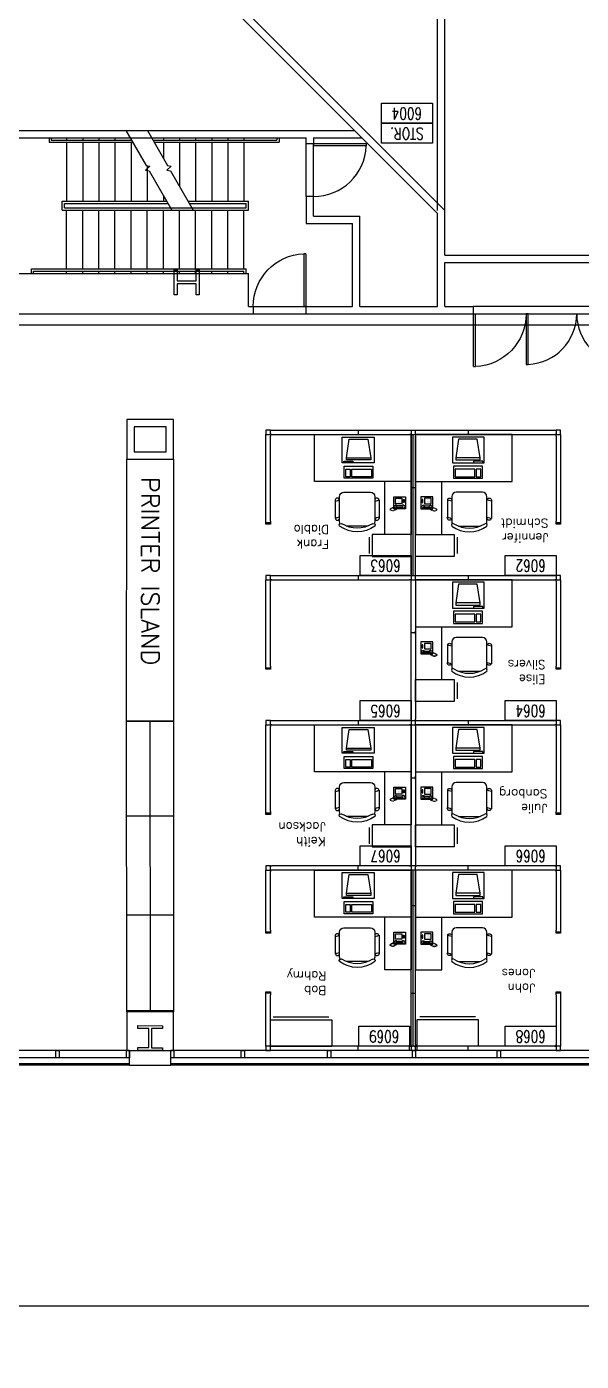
# Model space of a CAD drawing. Header units: millimetres. Extents: x 489553472 to 489553809, y 110504095 to 110504426.
# Drawn here: x 489553593.6 to 489553631.5, y 110504095.3 to 110504186.3 of the extents above; entities that cross this region are included whole.
import ezdxf
from ezdxf.enums import TextEntityAlignment as Align

# ---------------------------------------------------------------- set-up
doc = ezdxf.new("R2010")
doc.units = ezdxf.units.MM
for name, color, linetype in [('CHAIRS', 4, 'Continuous'), ('CPU', 6, 'Continuous'), ('DIM', 3, 'Continuous'), ('E-B-CORE', 30, 'Continuous'), ('E-B-FURR', 6, 'Continuous'), ('E-B-GLAZ', 72, 'Continuous'), ('E-B-MULL', 8, 'Continuous'), ('E-B-SHEL', 2, 'Continuous'), ('E-C-HEAD', 5, 'Continuous'), ('E-F-DOOR', 3, 'Continuous'), ('E-F-STAIR', 8, 'Continuous'), ('E-S-COLM', 8, 'Continuous'), ('EMPLOYEE', 1, 'Continuous'), ('FILE_CABINETS', 1, 'Continuous'), ('FURNITURE', 3, 'Continuous'), ('PANELS_201', 6, 'Continuous'), ('PHONES', 4, 'Continuous'), ('PRINTER_ISLAND', 7, 'Continuous'), ('RMNUM', 40, 'Continuous')]:
    doc.layers.add(name, color=color, linetype=linetype)
doc.styles.add('ARCHITXT', font='simplex.shx')
doc.styles.add('ROMANS', font='romans', dxfattribs={"width": 0.75, "height": 8})
doc.styles.get("Standard").update_dxf_attribs({"font": 'arial.ttf'})
doc.dimstyles.new('ISO-25', dxfattribs={"dimscale": 3, "dimtxt": 2.5, "dimasz": 2.5, "dimexe": 1.25, "dimexo": 0.625, "dimtad": 1, "dimdsep": 46, "dimtxsty": 'Standard', "dimcen": 2.5, "dimadec": 0, "dimazin": 0, "dimtfac": 1, "dimtmove": 0, "dimatfit": 3, "dimfxl": 0, "dimarcsym": 0})

# ---------------------------------------------------------------- blocks, each defined once
blk = doc.blocks.new('DR-36')
for p, q in [((0, 36), (0, 0)), ((0, 36), (1.5, 36)), ((1.5, 36), (1.5, 0)), ((0, 0), (1.5, 0))]:
    blk.add_line(p, q)
blk.add_arc((0, 0), 36, 0, 87.61406)
blk = doc.blocks.new('DR-69P')
for points in [[(1.5, 0), (0, 0), (0, 34.5), (1.5, 34.5)], [(67.5, 0), (69, 0), (69, 34.5), (67.5, 34.5)]]:
    blk.add_lwpolyline(points, close=True)
for centre, start, end in [((0, 0), 0, 87.51045), ((69, 0), 92.48955, 180)]:
    blk.add_arc(centre, 34.5, start, end)
blk = doc.blocks.new('RMNUM')
at = {"layer": 'RMNUM'}
blk.add_lwpolyline([(-16.33354, 6.674702), (18.388073, 6.674702), (18.388073, -6.982766), (-16.33354, -6.982766), (-16.33354, 6.674702)], dxfattribs=at)
at = {"layer": 'RMNUM', "style": 'ROMANS', "width": 0.75}
blk.add_attdef('NUMBER', text='', height=8, dxfattribs=at).set_placement((1.027267, 0.114097), align=Align.MIDDLE_CENTER)
blk = doc.blocks.new('DESK2')
for p, q in [((33, 0), (-33, 0)), ((-33, 0), (-33, -68)), ((33, -32), (33, 0)), ((-33, -32), (33, -32)), ((-15, -68), (-15, -32)), ((-33, -68), (-15, -68))]:
    blk.add_line(p, q)
blk = doc.blocks.new('RECTANG')
for p, q in [((1, 1), (0, 1)), ((0, 1), (0, 0)), ((1, 0), (1, 1)), ((0, 0), (1, 0))]:
    blk.add_line(p, q)
blk = doc.blocks.new('IBMAT', base_point=(61, 306))
for p, q in [((75, 307), (75, 306)), ((81, 307), (75, 307)), ((81, 306), (81, 307))]:
    blk.add_line(p, q)
at = {"xscale": 21, "yscale": 17, "zscale": 21}
blk.add_blockref('RECTANG', (61, 306), dxfattribs=at)
blk = doc.blocks.new('KEYBOARD', base_point=(60, 294))
for p, xscale, yscale, zscale in [((60, 294), 19, 8, 19), ((61, 295), 13, 5, 13), ((75, 295), 3, 5, 3)]:
    blk.add_blockref('RECTANG', p, dxfattribs=dict(xscale=xscale, yscale=yscale, zscale=zscale))
blk = doc.blocks.new('COMPUTER')
for p, q in [((-6.64, 16.23), (-8.5, 3.5)), ((6.08, 16.23), (-6.64, 16.23)), ((8, 3.5), (6.08, 16.23)), ((-8.5, 3.5), (-8.5, 2.04)), ((8, 3.5), (-8.5, 3.5)), ((-8.5, 2.04), (8, 2.04)), ((8, 2.04), (8, 3.5))]:
    blk.add_line(p, q)
at = {"xscale": 1.033846153846154, "yscale": 1.033846153846154, "zscale": 1.033846153846154}
for name, p in [('IBMAT', (-10.86, 0)), ('KEYBOARD', (-10.05, -10.5))]:
    blk.add_blockref(name, p, dxfattribs=at)
blk = doc.blocks.new('CHAIR7')
for p, q in [((20, 12), (3, 12)), ((5.12, 15.04), (17.88, 15.04)), ((0, 9), (0, -9)), ((23, -7.44), (23, 7.44)), ((3, -12), (20, -12)), ((5.12, -15), (17.88, -15))]:
    blk.add_line(p, q)
for centre, radius, start, end in [((3, 9), 3, 90, 180), ((5.56, 13.54), 1.56, 73.7398, 286.2602), ((17.44, 13.54), 1.56, 253.7398, 106.2602), ((20, 9), 3, 62.41556, 90), ((22.34, 11.12), 1.1, 53.30994, 212.02741), ((4.82, 0), 19.64, 327.57575, 32.42425), ((7, 0), 20, 323.1301, 36.8699), ((3, -9), 3, 180, 270), ((5.56, -13.5), 1.56, 73.7398, 286.2602), ((17.44, -13.5), 1.56, 253.7398, 106.2602), ((20, -9), 3, 270, 297.58444), ((22.34, -11.12), 1.1, 147.97259, 306.69006)]:
    blk.add_arc(centre, radius, start, end)
blk = doc.blocks.new('FNPHONE')
for p, q in [((-9.1, 0.22), (-9.7, 0.02)), ((-8.9, 0.62), (-9.5, 0.42)), ((-8.7, 1.02), (-9.3, 0.82)), ((-8.5, 1.42), (-9.1, 1.22)), ((-8.3, 1.82), (-8.9, 1.62)), ((-7.14, 0.56), (-7.5, -0.58)), ((-7.29, 6.54), (-7.29, 1.54)), ((-6.29, 6.54), (-6.29, 1.54)), ((-3.87, 4.85), (-3.87, 4.85)), ((-3.87, 3.91), (-3.87, 3.91)), ((-3.87, 2.97), (-3.87, 2.97)), ((-3.87, 2.03), (-3.87, 2.03)), ((-2.94, 4.85), (-2.94, 4.85)), ((-2.94, 3.91), (-2.94, 3.91)), ((-2.94, 2.97), (-2.94, 2.97)), ((-2.94, 2.03), (-2.94, 2.03)), ((-2, 4.85), (-2, 4.85)), ((-2, 3.91), (-2, 3.91)), ((-2, 2.97), (-2, 2.97)), ((-2, 2.03), (-2, 2.03)), ((-9.3, -0.18), (-9.9, -0.38)), ((-9.3, -0.58), (-9.9, -0.78)), ((-9.3, -0.98), (-9.9, -1.18)), ((-9.3, -1.38), (-9.9, -1.58)), ((-9.1, -1.78), (-9.7, -1.98)), ((-8.9, -2.18), (-9.5, -2.38)), ((-8.43, -2.46), (-9.03, -2.66)), ((-7.9, -1.98), (-8.5, -2.18)), ((-7.7, -1.58), (-8.3, -1.78)), ((-7.5, -1.18), (-8.1, -1.38)), ((-7.3, -0.78), (-7.9, -0.98))]:
    blk.add_line(p, q)
for centre, start, end in [((-6.79, 6.54), 298.49146, 241.50854), ((-6.79, 1.54), 118.49146, 61.50854)]:
    blk.add_arc(centre, 1.05, start, end)
for p, xscale, yscale, zscale in [((-8.21, 0), 8.20528234483245, 8.104073169521023, 8.20528234483245), ((-4.81, 1.25), 3.75, 4.375, 3.75), ((-4.03, 6.72), 2.03125, 0.46875, 2.03125)]:
    blk.add_blockref('RECTANG', p, dxfattribs=dict(xscale=xscale, yscale=yscale, zscale=zscale))
blk = doc.blocks.new('FC15X27A')
for p, q in [((7.53125, 0), (-7.53125, 0)), ((-7.53125, 0), (-7.53125, -26.5)), ((7.53125, -26.5), (7.53125, 0)), ((-7.53125, -26.5), (7.53125, -26.5)), ((-5.53125, -28.5), (5.53125, -28.5))]:
    blk.add_line(p, q)
blk = doc.blocks.new('FC42X18D')
for p, q in [((-21, 0), (-21, -18)), ((-21, 0), (21, 0)), ((21, -18), (21, 0)), ((-21, -18), (21, -18)), ((-19, -20), (19, -20))]:
    blk.add_line(p, q)
blk = doc.blocks.new('*D21')
at = {"layer": 'Defpoints', "color": 0, "transparency": 16777216}
for p in [(489553564.549, 110504116.012), (489553747.652, 110504116.008), (489553564.548, 110504099.071)]:
    blk.add_point(p, dxfattribs=at)
at = {"layer": 'DIM', "color": 0, "lineweight": -2, "transparency": 16777216}
for p, q in [((489553564.548, 110504114.137), (489553564.548, 110504095.321)), ((489553747.652, 110504114.133), (489553747.652, 110504095.318)), ((489553740.152, 110504099.068), (489553572.048, 110504099.071))]:
    blk.add_line(p, q, dxfattribs=at)
at = {"layer": 'DIM', "color": 0, "transparency": 16777216}
for points in [[(489553572.048, 110504100.321), (489553572.048, 110504097.821), (489553564.548, 110504099.071)], [(489553740.152, 110504100.318), (489553740.152, 110504097.818), (489553747.652, 110504099.068)]]:
    blk.add_solid(points, dxfattribs=at)
at = {"layer": 'DIM', "color": 0, "transparency": 16777216, "insert": (489553656.1, 110504104.774), "char_height": 7.5, "attachment_point": 5, "rotation": 359.99881}
blk.add_mtext('188', dxfattribs=at)

msp = doc.modelspace()

# ---------------------------------------------------------------- linework, layer by layer
at = {"layer": 'E-B-CORE'}
for p, q in [((489553606.9446116, 110504189.0123077), (489553622.1485221, 110504173.8083972)), ((489553606.7375048, 110504188.5123077), (489553621.6485221, 110504173.6012904)), ((489553591.2470394, 110504179.2512904), (489553615.9985221, 110504179.2512904)), ((489553591.7470394, 110504178.7512904), (489553612.6956552, 110504178.7512904)), ((489553612.6956552, 110504178.3512904), (489553612.6956552, 110504178.7512904)), ((489553613.1956552, 110504178.7512904), (489553613.1956552, 110504178.3512904)), ((489553613.1956552, 110504178.7512904), (489553616.4985221, 110504178.7512904)), ((489553613.1956552, 110504178.3512904), (489553612.6956552, 110504178.3512904)), ((489553612.6956552, 110504174.7512904), (489553612.6956552, 110504172.9123077)), ((489553613.1956552, 110504174.7512904), (489553612.6956552, 110504174.7512904)), ((489553613.1956552, 110504173.4123077), (489553613.1956552, 110504174.7512904)), ((489553613.1956552, 110504173.4123077), (489553616.3485221, 110504173.4123077)), ((489553616.3485221, 110504167.2512904), (489553616.3485221, 110504173.4123077)), ((489553621.6485221, 110504167.2512904), (489553621.6485221, 110504173.6012904)), ((489553622.1485221, 110504170.7512904), (489553622.1485221, 110504173.8083972)), ((489553612.6956552, 110504172.9123077), (489553615.8485221, 110504172.9123077)), ((489553615.8485221, 110504167.2512904), (489553615.8485221, 110504172.9123077)), ((489553622.1485221, 110504170.7512904), (489553637.0485221, 110504170.7512904)), ((489553622.1485221, 110504170.2512904), (489553636.5485221, 110504170.2512904)), ((489553622.1485221, 110504167.2512904), (489553622.1485221, 110504170.2512904)), ((489553591.7470394, 110504169.5123077), (489553608.7485221, 110504169.5123077)), ((489553608.7485221, 110504167.2512904), (489553608.7485221, 110504169.5123077)), ((489553608.7485221, 110504167.2512904), (489553609.0735221, 110504167.2512904)), ((489553609.0735221, 110504167.2512904), (489553609.0735221, 110504166.7512904)), ((489553612.6735221, 110504167.2512904), (489553615.8485221, 110504167.2512904)), ((489553612.6735221, 110504167.2512904), (489553612.6735221, 110504166.7512904)), ((489553616.3485221, 110504167.2512904), (489553621.6485221, 110504167.2512904)), ((489553622.1485221, 110504167.2512904), (489553624.0985221, 110504167.2512904)), ((489553624.0985221, 110504166.7512904), (489553624.0985221, 110504167.2512904)), ((489553583.5470394, 110504166.7512904), (489553609.0735221, 110504166.7512904)), ((489553612.6735221, 110504166.7512904), (489553621.6485221, 110504166.7512904)), ((489553621.6485221, 110504166.7512904), (489553624.0985221, 110504166.7512904))]:
    msp.add_line(p, q, dxfattribs=at)
at = {"layer": 'E-B-FURR'}
for p, q in [((489553621.6485221, 110504173.8083972), (489553621.6485221, 110504194.7512904)), ((489553622.1485221, 110504173.8083972), (489553622.1485221, 110504194.2512904)), ((489553600.6485221, 110504116.5123077), (489553567.0485221, 110504116.5123077)), ((489553636.6485221, 110504116.5123077), (489553603.4485221, 110504116.5123077))]:
    msp.add_line(p, q, dxfattribs=at)
for points in [[(489553600.4485221, 110504156.8512904), (489553603.6485221, 110504156.8512904), (489553603.6485221, 110504159.5512904), (489553600.4485221, 110504159.5512904)], [(489553600.9485221, 110504157.3512904), (489553603.1485221, 110504157.3512904), (489553603.1485221, 110504159.0512904), (489553600.9485221, 110504159.0512904)], [(489553600.4485221, 110504116.5123077), (489553603.6485221, 110504116.5123077), (489553603.6485221, 110504119.2123077), (489553600.4485221, 110504119.2123077)]]:
    msp.add_lwpolyline(points, close=True, dxfattribs=at)
at = {"layer": 'E-B-GLAZ'}
for p, q in [((489553600.6485221, 110504116.0123077), (489553567.0485221, 110504116.0123077)), ((489553636.6485221, 110504116.0123077), (489553603.4485221, 110504116.0123077)), ((489553600.6485221, 110504115.6123077), (489553567.0485221, 110504115.6123077)), ((489553600.6485221, 110504115.5123077), (489553567.0485221, 110504115.5123077)), ((489553636.6485221, 110504115.6123077), (489553603.4485221, 110504115.6123077)), ((489553636.6485221, 110504115.5123077), (489553603.4485221, 110504115.5123077))]:
    msp.add_line(p, q, dxfattribs=at)
at = {"layer": 'E-B-MULL'}
for points in [[(489553595.6235221, 110504116.0123077), (489553595.6235221, 110504116.5123077), (489553595.8485221, 110504116.5123077), (489553595.8485221, 110504116.0123077)], [(489553600.4235221, 110504116.0123077), (489553600.4235221, 110504116.5123077), (489553600.6485221, 110504116.5123077), (489553600.6485221, 110504116.0123077)], [(489553603.4485221, 110504116.0123077), (489553603.4485221, 110504116.5123077), (489553603.6735221, 110504116.5123077), (489553603.6735221, 110504116.0123077)], [(489553608.2485221, 110504116.0123077), (489553608.2485221, 110504116.5123077), (489553608.4735221, 110504116.5123077), (489553608.4735221, 110504116.0123077)], [(489553614.1485221, 110504116.0123077), (489553614.1485221, 110504116.5123077), (489553614.3735221, 110504116.5123077), (489553614.3735221, 110504116.0123077)], [(489553619.9360221, 110504116.0123077), (489553619.9360221, 110504116.5123077), (489553620.1610221, 110504116.5123077), (489553620.1610221, 110504116.0123077)], [(489553625.7235221, 110504116.0123077), (489553625.7235221, 110504116.5123077), (489553625.9485221, 110504116.5123077), (489553625.9485221, 110504116.0123077)]]:
    msp.add_lwpolyline(points, close=True, dxfattribs=at)
at = {"layer": 'E-B-SHEL'}
for p, q in [((489553600.6485221, 110504115.5123077), (489553600.6485221, 110504116.5123077)), ((489553600.6485221, 110504116.5123077), (489553603.4485221, 110504116.5123077)), ((489553603.4485221, 110504115.5123077), (489553603.4485221, 110504116.5123077)), ((489553600.6485221, 110504115.5123077), (489553603.4485221, 110504115.5123077))]:
    msp.add_line(p, q, dxfattribs=at)
at = {"layer": 'E-C-HEAD'}
for p, q in [((489553612.6956552, 110504174.7512904), (489553612.6956552, 110504178.3512904)), ((489553613.1956552, 110504174.7512904), (489553613.1956552, 110504178.3512904)), ((489553609.0735221, 110504167.2512904), (489553612.6735221, 110504167.2512904)), ((489553634.5985221, 110504167.2512904), (489553624.0985221, 110504167.2512904)), ((489553573.7050504, 110504166.0012904), (489553642.5985221, 110504166.0012904)), ((489553609.0735221, 110504166.7512904), (489553612.6735221, 110504166.7512904)), ((489553624.0985221, 110504166.7512904), (489553634.5985221, 110504166.7512904))]:
    msp.add_line(p, q, dxfattribs=at)
at = {"layer": 'E-F-STAIR'}
for p, q in [((489553595.1485221, 110504178.7512904), (489553595.1485221, 110504178.4512904)), ((489553595.2985221, 110504178.7512904), (489553595.2985221, 110504178.6012904)), ((489553596.3485221, 110504178.7512904), (489553596.3485221, 110504178.6012904)), ((489553597.4485221, 110504178.7512904), (489553597.4485221, 110504178.6012904)), ((489553598.5485221, 110504178.7512904), (489553598.5485221, 110504178.6012904)), ((489553599.6485221, 110504178.7512904), (489553599.6485221, 110504178.6012904)), ((489553600.7485221, 110504178.7512904), (489553600.7485221, 110504178.6012904)), ((489553602.9485221, 110504178.7512904), (489553602.9485221, 110504178.6012904)), ((489553604.0485221, 110504178.7512904), (489553604.0485221, 110504178.6012904)), ((489553605.1485221, 110504178.7512904), (489553605.1485221, 110504178.6012904)), ((489553606.2485221, 110504178.7512904), (489553606.2485221, 110504178.6012904)), ((489553607.3485221, 110504178.7512904), (489553607.3485221, 110504178.6012904)), ((489553608.4485221, 110504178.7512904), (489553608.4485221, 110504178.6012904)), ((489553610.6985221, 110504178.7512904), (489553610.6985221, 110504178.6012904)), ((489553610.8485221, 110504178.7512904), (489553610.8485221, 110504178.4512904)), ((489553595.1485221, 110504178.4512904), (489553600.8538661, 110504178.4512904)), ((489553595.2985221, 110504178.6012904), (489553600.7672635, 110504178.6012904)), ((489553596.3485221, 110504178.4512904), (489553596.3485221, 110504174.431799)), ((489553597.4485221, 110504178.4512904), (489553597.4485221, 110504174.431799)), ((489553598.5485221, 110504178.4512904), (489553598.5485221, 110504174.431799)), ((489553599.6485221, 110504178.4512904), (489553599.6485221, 110504174.431799)), ((489553600.7485221, 110504178.4512904), (489553600.7485221, 110504174.431799)), ((489553602.2310511, 110504178.6012904), (489553610.6985221, 110504178.6012904)), ((489553602.3176537, 110504178.4512904), (489553610.8485221, 110504178.4512904)), ((489553602.9485221, 110504178.4512904), (489553602.9485221, 110504177.3585942)), ((489553604.0485221, 110504178.4512904), (489553604.0485221, 110504175.4533383)), ((489553605.1485221, 110504178.4512904), (489553605.1485221, 110504174.431799)), ((489553606.2485221, 110504178.4512904), (489553606.2485221, 110504174.431799)), ((489553607.3485221, 110504178.4512904), (489553607.3485221, 110504174.431799)), ((489553608.4485221, 110504178.4512904), (489553608.4485221, 110504174.431799)), ((489553601.8485221, 110504176.8543045), (489553601.8485221, 110504174.431799)), ((489553596.0485221, 110504174.431799), (489553603.1745205, 110504174.431799)), ((489553596.0485221, 110504173.831799), (489553596.0485221, 110504174.431799)), ((489553596.1985221, 110504174.281799), (489553603.261123, 110504174.281799)), ((489553596.1985221, 110504173.981799), (489553596.1985221, 110504174.281799)), ((489553602.9485221, 110504174.8232397), (489553602.9485221, 110504174.431799)), ((489553604.6383081, 110504174.431799), (489553608.7485221, 110504174.431799)), ((489553604.7249106, 110504174.281799), (489553608.5985221, 110504174.281799)), ((489553608.5985221, 110504173.981799), (489553608.5985221, 110504174.281799)), ((489553608.7485221, 110504173.831799), (489553608.7485221, 110504174.431799)), ((489553596.0485221, 110504173.831799), (489553608.7485221, 110504173.831799)), ((489553596.1985221, 110504173.981799), (489553608.5985221, 110504173.981799)), ((489553596.3485221, 110504169.8123077), (489553596.3485221, 110504173.831799)), ((489553597.4485221, 110504169.8123077), (489553597.4485221, 110504173.831799)), ((489553598.5485221, 110504169.8123077), (489553598.5485221, 110504173.831799)), ((489553599.6485221, 110504169.8123077), (489553599.6485221, 110504173.831799)), ((489553600.7485221, 110504169.8123077), (489553600.7485221, 110504173.831799)), ((489553601.8485221, 110504169.8123077), (489553601.8485221, 110504173.831799)), ((489553602.9485221, 110504169.8123077), (489553602.9485221, 110504173.831799)), ((489553604.0485221, 110504169.8123077), (489553604.0485221, 110504173.831799)), ((489553605.1485221, 110504169.8123077), (489553605.1485221, 110504173.831799)), ((489553606.2485221, 110504169.8123077), (489553606.2485221, 110504173.831799)), ((489553607.3485221, 110504169.8123077), (489553607.3485221, 110504173.831799)), ((489553608.4485221, 110504169.8123077), (489553608.4485221, 110504173.831799)), ((489553593.9485221, 110504169.8123077), (489553608.5985221, 110504169.8123077)), ((489553593.9485221, 110504169.5123077), (489553593.9485221, 110504169.8123077)), ((489553594.0985221, 110504169.6623077), (489553608.4485221, 110504169.6623077)), ((489553594.0985221, 110504169.5123077), (489553594.0985221, 110504169.6623077)), ((489553596.3485221, 110504169.5123077), (489553596.3485221, 110504169.6623077)), ((489553597.4485221, 110504169.5123077), (489553597.4485221, 110504169.6623077)), ((489553598.5485221, 110504169.5123077), (489553598.5485221, 110504169.6623077)), ((489553599.6485221, 110504169.5123077), (489553599.6485221, 110504169.6623077)), ((489553600.7485221, 110504169.5123077), (489553600.7485221, 110504169.6623077)), ((489553601.8485221, 110504169.5123077), (489553601.8485221, 110504169.6623077)), ((489553602.9485221, 110504169.5123077), (489553602.9485221, 110504169.6623077)), ((489553604.0485221, 110504169.5123077), (489553604.0485221, 110504169.6623077)), ((489553605.1485221, 110504169.5123077), (489553605.1485221, 110504169.6623077)), ((489553606.2485221, 110504169.5123077), (489553606.2485221, 110504169.6623077)), ((489553607.3485221, 110504169.5123077), (489553607.3485221, 110504169.6623077)), ((489553608.4485221, 110504169.5123077), (489553608.4485221, 110504169.6623077)), ((489553608.5985221, 110504169.5123077), (489553608.5985221, 110504169.8123077))]:
    msp.add_line(p, q, dxfattribs=at)
for points in [[(489553600.3919859, 110504179.2512904), (489553601.7699111, 110504176.8646538), (489553602.0198489, 110504176.8317489), (489553601.7270286, 110504176.5389286), (489553601.9769664, 110504176.5060237), (489553603.5209307, 110504173.831799)], [(489553601.8557734, 110504179.2512904), (489553603.2336987, 110504176.8646538), (489553603.4836365, 110504176.8317489), (489553603.1908162, 110504176.5389286), (489553603.4407539, 110504176.5060237), (489553604.9847182, 110504173.831799)]]:
    msp.add_lwpolyline(points, dxfattribs=at)
at = {"layer": 'E-S-COLM'}
for points in [[(489553603.8828952, 110504168.0573289), (489553603.6828952, 110504168.0573289), (489553603.6828952, 110504169.7573289), (489553603.8828952, 110504169.7573289), (489553603.8828952, 110504169.0073289), (489553605.1828952, 110504169.0073289), (489553605.1828952, 110504169.7573289), (489553605.3828952, 110504169.7573289), (489553605.3828952, 110504168.0573289), (489553605.1828952, 110504168.0573289), (489553605.1828952, 110504168.8073289), (489553603.8828952, 110504168.8073289)], [(489553602.8974526, 110504116.7054358), (489553602.897159, 110504116.505436), (489553601.1971608, 110504116.5079319), (489553601.1974545, 110504116.7079317), (489553601.9474537, 110504116.7068305), (489553601.9493623, 110504118.0068291), (489553601.1993631, 110504118.0079303), (489553601.1996567, 110504118.20793), (489553602.8996549, 110504118.2054342), (489553602.8993612, 110504118.0054344), (489553602.1493621, 110504118.0065355), (489553602.1474534, 110504116.7065369)]]:
    msp.add_lwpolyline(points, close=True, dxfattribs=at)
at = {"layer": 'FILE_CABINETS'}
for p, q in [((489553602.0360221, 110504138.9833627), (489553602.0485221, 110504119.1512904)), ((489553603.6267069, 110504132.5036388), (489553600.4316954, 110504132.4996112)), ((489553603.6485221, 110504125.745157), (489553600.4402151, 110504125.7411126))]:
    msp.add_line(p, q, dxfattribs=at)
msp.add_lwpolyline([(489553603.6485221, 110504138.9833627), (489553603.6485221, 110504119.1512904), (489553600.4485221, 110504119.1512904), (489553600.4235221, 110504138.9833627)], close=True, dxfattribs=at)
at = {"layer": 'PANELS_201', "linetype": 'Continuous'}
for p, q in [((489553619.8485221, 110504145.1124398), (489553619.8485221, 110504148.5124398)), ((489553620.1485221, 110504148.5124398), (489553620.1485221, 110504145.1124398)), ((489553619.8485221, 110504139.1124398), (489553619.8485221, 110504144.9124398)), ((489553620.1485221, 110504144.9124398), (489553620.1485221, 110504139.1124398)), ((489553619.8485221, 110504135.2124398), (489553619.8485221, 110504138.6124398)), ((489553620.1485221, 110504138.6124398), (489553620.1485221, 110504135.2124398)), ((489553619.8485221, 110504129.2124398), (489553619.8485221, 110504135.0124398)), ((489553620.1485221, 110504135.0124398), (489553620.1485221, 110504129.2124398)), ((489553616.3485223, 110504116.8124398), (489553616.1485223, 110504116.8124398)), ((489553616.3485223, 110504116.5124398), (489553616.1485223, 110504116.5124398)), ((489553616.2485223, 110504116.5124398), (489553616.2485223, 110504116.8124398)), ((489553619.8485221, 110504116.8124398), (489553619.8485221, 110504116.5124398)), ((489553620.1484446, 110504116.5123077), (489553620.1484446, 110504116.8123077)), ((489553623.8484444, 110504116.8123077), (489553623.6484444, 110504116.8123077)), ((489553623.8484444, 110504116.5123077), (489553623.6484444, 110504116.5123077)), ((489553623.7484444, 110504116.5123077), (489553623.7484444, 110504116.8123077))]:
    msp.add_line(p, q, dxfattribs=at)
for points in [[(489553610.2485221, 110504158.8124398), (489553609.9485221, 110504158.8124398), (489553609.9485221, 110504158.5124398)], [(489553610.3485221, 110504158.5124398), (489553610.2485221, 110504158.5124398), (489553610.2485221, 110504158.8124398), (489553610.3485221, 110504158.8124398)], [(489553610.3485221, 110504158.8124398), (489553616.1485221, 110504158.8124398)], [(489553616.1485221, 110504158.8124398), (489553616.3485221, 110504158.8124398)], [(489553616.2485221, 110504158.8124398), (489553616.2485221, 110504158.5124398)], [(489553616.3485221, 110504158.8124398), (489553619.7485221, 110504158.8124398)], [(489553619.7485221, 110504158.8124398), (489553619.8485221, 110504158.8124398), (489553619.8485221, 110504158.5124398), (489553619.7485221, 110504158.5124398)], [(489553619.8485221, 110504158.8124398), (489553620.1485221, 110504158.8124398)], [(489553620.2485221, 110504158.5124398), (489553620.1485221, 110504158.5124398), (489553620.1485221, 110504158.8124398), (489553620.2485221, 110504158.8124398)], [(489553620.2485221, 110504158.8124398), (489553623.6485221, 110504158.8124398)], [(489553623.6485221, 110504158.8124398), (489553623.8485221, 110504158.8124398)], [(489553623.7485221, 110504158.8124398), (489553623.7485221, 110504158.5124398)], [(489553623.8485221, 110504158.8124398), (489553629.6485221, 110504158.8124398)], [(489553629.6485221, 110504158.8124398), (489553629.7485221, 110504158.8124398), (489553629.7485221, 110504158.5124398), (489553629.6485221, 110504158.5124398)], [(489553630.0485221, 110504158.5124398), (489553630.0485221, 110504158.8124398), (489553629.7485221, 110504158.8124398)], [(489553609.9485221, 110504158.4124398), (489553609.9485221, 110504158.5124398), (489553610.2485221, 110504158.5124398), (489553610.2485221, 110504158.4124398)], [(489553609.9485221, 110504152.6124398), (489553609.9485221, 110504158.4124398)], [(489553610.2485221, 110504152.6124398), (489553610.2485221, 110504158.4124398)], [(489553610.3485221, 110504158.5124398), (489553616.1485221, 110504158.5124398)], [(489553616.1485221, 110504158.5124398), (489553616.3485221, 110504158.5124398)], [(489553616.3485221, 110504158.5124398), (489553619.7485221, 110504158.5124398)], [(489553619.8485221, 110504158.4124398), (489553619.8485221, 110504158.5124398), (489553620.1485221, 110504158.5124398), (489553620.1485221, 110504158.4124398)], [(489553619.8485221, 110504155.0124398), (489553619.8485221, 110504158.4124398)], [(489553619.9985221, 110504154.9124398), (489553619.9985221, 110504158.5124398)], [(489553620.1485221, 110504155.0124398), (489553620.1485221, 110504158.4124398)], [(489553620.2485221, 110504158.5124398), (489553623.6485221, 110504158.5124398)], [(489553623.6485221, 110504158.5124398), (489553623.8485221, 110504158.5124398)], [(489553623.8485221, 110504158.5124398), (489553629.6485221, 110504158.5124398)], [(489553629.7485221, 110504158.4124398), (489553629.7485221, 110504158.5124398), (489553630.0485221, 110504158.5124398), (489553630.0485221, 110504158.4124398)], [(489553629.7485221, 110504158.4124398), (489553629.7485221, 110504152.6124398)], [(489553630.0485221, 110504158.4124398), (489553630.0485221, 110504152.6124398)], [(489553619.8485221, 110504154.8124398), (489553619.8485221, 110504155.0124398)], [(489553619.8485221, 110504154.9124398), (489553620.1485221, 110504154.9124398)], [(489553619.8485221, 110504149.0124398), (489553619.8485221, 110504154.8124398)], [(489553619.9985221, 110504148.9124398), (489553619.9985221, 110504154.9124398)], [(489553620.1485221, 110504154.8124398), (489553620.1485221, 110504155.0124398)], [(489553620.1485221, 110504149.0124398), (489553620.1485221, 110504154.8124398)], [(489553610.2485221, 110504152.6124398), (489553610.2485221, 110504152.5124398), (489553610.2485221, 110504152.4124398), (489553609.9485221, 110504152.4124398), (489553609.9485221, 110504152.6124398)], [(489553609.9485221, 110504152.5124398), (489553610.2485221, 110504152.5124398)], [(489553630.0485221, 110504152.6124398), (489553630.0485221, 110504152.5124398), (489553630.0485221, 110504152.4124398), (489553629.7485221, 110504152.4124398), (489553629.7485221, 110504152.6124398)], [(489553629.7485221, 110504152.5124398), (489553630.0485221, 110504152.5124398)], [(489553610.2485221, 110504148.9124398), (489553609.9485221, 110504148.9124398), (489553609.9485221, 110504148.6124398)], [(489553610.3485221, 110504148.6124398), (489553610.2485221, 110504148.6124398), (489553610.2485221, 110504148.9124398), (489553610.3485221, 110504148.9124398)], [(489553610.3485221, 110504148.9124398), (489553616.1485221, 110504148.9124398)], [(489553616.1485221, 110504148.9124398), (489553616.3485221, 110504148.9124398)], [(489553616.2485221, 110504148.9124398), (489553616.2485221, 110504148.6124398)], [(489553616.3485221, 110504148.9124398), (489553619.7485221, 110504148.9124398)], [(489553619.7485221, 110504148.9124398), (489553619.8485221, 110504148.9124398), (489553619.8485221, 110504148.6124398), (489553619.7485221, 110504148.6124398)], [(489553619.8485221, 110504149.0124398), (489553619.8485221, 110504148.9124398), (489553620.1485221, 110504148.9124398), (489553620.1485221, 110504149.0124398)], [(489553620.2485221, 110504148.6124398), (489553620.1485221, 110504148.6124398), (489553620.1485221, 110504148.9124398), (489553620.2485221, 110504148.9124398)], [(489553620.2485221, 110504148.9124398), (489553623.6485221, 110504148.9124398)], [(489553623.6485221, 110504148.9124398), (489553623.8485221, 110504148.9124398)], [(489553623.7485221, 110504148.9124398), (489553623.7485221, 110504148.6124398)], [(489553623.8485221, 110504148.9124398), (489553629.6485221, 110504148.9124398)], [(489553629.6485221, 110504148.9124398), (489553629.7485221, 110504148.9124398), (489553629.7485221, 110504148.6124398), (489553629.6485221, 110504148.6124398)], [(489553630.0485221, 110504148.6124398), (489553630.0485221, 110504148.9124398), (489553629.7485221, 110504148.9124398)], [(489553609.9485221, 110504148.5124398), (489553609.9485221, 110504148.6124398), (489553610.2485221, 110504148.6124398), (489553610.2485221, 110504148.5124398)], [(489553609.9485221, 110504142.7124398), (489553609.9485221, 110504148.5124398)], [(489553610.2485221, 110504142.7124398), (489553610.2485221, 110504148.5124398)], [(489553610.3485221, 110504148.6124398), (489553616.1485221, 110504148.6124398)], [(489553616.1485221, 110504148.6124398), (489553616.3485221, 110504148.6124398)], [(489553616.3485221, 110504148.6124398), (489553619.7485221, 110504148.6124398)], [(489553619.8485221, 110504148.5124398), (489553619.8485221, 110504148.6124398), (489553620.1485221, 110504148.6124398), (489553620.1485221, 110504148.5124398)], [(489553620.2485221, 110504148.6124398), (489553623.6485221, 110504148.6124398)], [(489553623.6485221, 110504148.6124398), (489553623.8485221, 110504148.6124398)], [(489553623.8485221, 110504148.6124398), (489553629.6485221, 110504148.6124398)], [(489553629.7485221, 110504148.5124398), (489553629.7485221, 110504148.6124398), (489553630.0485221, 110504148.6124398), (489553630.0485221, 110504148.5124398)], [(489553629.7485221, 110504148.5124398), (489553629.7485221, 110504142.7124398)], [(489553630.0485221, 110504148.5124398), (489553630.0485221, 110504142.7124398)], [(489553619.8485221, 110504144.9124398), (489553619.8485221, 110504145.1124398)], [(489553620.1485221, 110504144.9124398), (489553620.1485221, 110504145.1124398)], [(489553619.8485221, 110504145.0124398), (489553620.1485221, 110504145.0124398)], [(489553610.2485221, 110504142.7124398), (489553610.2485221, 110504142.6124398), (489553610.2485221, 110504142.5124398), (489553609.9485221, 110504142.5124398), (489553609.9485221, 110504142.7124398)], [(489553609.9485221, 110504142.6124398), (489553610.2485221, 110504142.6124398)], [(489553630.0485221, 110504142.7124398), (489553630.0485221, 110504142.6124398), (489553630.0485221, 110504142.5124398), (489553629.7485221, 110504142.5124398), (489553629.7485221, 110504142.7124398)], [(489553629.7485221, 110504142.6124398), (489553630.0485221, 110504142.6124398)], [(489553610.2485221, 110504139.0124398), (489553609.9485221, 110504139.0124398), (489553609.9485221, 110504138.7124398)], [(489553609.9485221, 110504138.6124398), (489553609.9485221, 110504138.7124398), (489553610.2485221, 110504138.7124398), (489553610.2485221, 110504138.6124398)], [(489553610.3485221, 110504138.7124398), (489553610.2485221, 110504138.7124398), (489553610.2485221, 110504139.0124398), (489553610.3485221, 110504139.0124398)], [(489553610.3485221, 110504139.0124398), (489553616.1485221, 110504139.0124398)], [(489553610.3485221, 110504138.7124398), (489553616.1485221, 110504138.7124398)], [(489553616.1485221, 110504139.0124398), (489553616.3485221, 110504139.0124398)], [(489553616.1485221, 110504138.7124398), (489553616.3485221, 110504138.7124398)], [(489553616.2485221, 110504139.0124398), (489553616.2485221, 110504138.7124398)], [(489553616.3485221, 110504139.0124398), (489553619.7485221, 110504139.0124398)], [(489553616.3485221, 110504138.7124398), (489553619.7485221, 110504138.7124398)], [(489553619.7485221, 110504139.0124398), (489553619.8485221, 110504139.0124398), (489553619.8485221, 110504138.7124398), (489553619.7485221, 110504138.7124398)], [(489553619.8485221, 110504139.1124398), (489553619.8485221, 110504139.0124398), (489553620.1485221, 110504139.0124398), (489553620.1485221, 110504139.1124398)], [(489553619.8485221, 110504138.6124398), (489553619.8485221, 110504138.7124398), (489553620.1485221, 110504138.7124398), (489553620.1485221, 110504138.6124398)], [(489553620.2485221, 110504138.7124398), (489553620.1485221, 110504138.7124398), (489553620.1485221, 110504139.0124398), (489553620.2485221, 110504139.0124398)], [(489553620.2485221, 110504139.0124398), (489553623.6485221, 110504139.0124398)], [(489553620.2485221, 110504138.7124398), (489553623.6485221, 110504138.7124398)], [(489553623.6485221, 110504139.0124398), (489553623.8485221, 110504139.0124398)], [(489553623.6485221, 110504138.7124398), (489553623.8485221, 110504138.7124398)], [(489553623.7485221, 110504139.0124398), (489553623.7485221, 110504138.7124398)], [(489553623.8485221, 110504139.0124398), (489553629.6485221, 110504139.0124398)], [(489553623.8485221, 110504138.7124398), (489553629.6485221, 110504138.7124398)], [(489553629.6485221, 110504139.0124398), (489553629.7485221, 110504139.0124398), (489553629.7485221, 110504138.7124398), (489553629.6485221, 110504138.7124398)], [(489553630.0485221, 110504138.7124398), (489553630.0485221, 110504139.0124398), (489553629.7485221, 110504139.0124398)], [(489553629.7485221, 110504138.6124398), (489553629.7485221, 110504138.7124398), (489553630.0485221, 110504138.7124398), (489553630.0485221, 110504138.6124398)], [(489553609.9485221, 110504132.8124398), (489553609.9485221, 110504138.6124398)], [(489553610.2485221, 110504132.8124398), (489553610.2485221, 110504138.6124398)], [(489553629.7485221, 110504138.6124398), (489553629.7485221, 110504132.8124398)], [(489553630.0485221, 110504138.6124398), (489553630.0485221, 110504132.8124398)], [(489553619.8485221, 110504135.0124398), (489553619.8485221, 110504135.2124398)], [(489553619.8485221, 110504135.1124398), (489553620.1485221, 110504135.1124398)], [(489553620.1485221, 110504135.0124398), (489553620.1485221, 110504135.2124398)], [(489553610.2485221, 110504132.8124398), (489553610.2485221, 110504132.7124398), (489553610.2485221, 110504132.6124398), (489553609.9485221, 110504132.6124398), (489553609.9485221, 110504132.8124398)], [(489553609.9485221, 110504132.7124398), (489553610.2485221, 110504132.7124398)], [(489553630.0485221, 110504132.8124398), (489553630.0485221, 110504132.7124398), (489553630.0485221, 110504132.6124398), (489553629.7485221, 110504132.6124398), (489553629.7485221, 110504132.8124398)], [(489553629.7485221, 110504132.7124398), (489553630.0485221, 110504132.7124398)], [(489553610.2485221, 110504129.1124398), (489553609.9485221, 110504129.1124398), (489553609.9485221, 110504128.8124398)], [(489553609.9485221, 110504128.7124398), (489553609.9485221, 110504128.8124398), (489553610.2485221, 110504128.8124398), (489553610.2485221, 110504128.7124398)], [(489553609.9486775, 110504124.7124398), (489553609.9486775, 110504128.7124398)], [(489553610.3485221, 110504128.8124398), (489553610.2485221, 110504128.8124398), (489553610.2485221, 110504129.1124398), (489553610.3485221, 110504129.1124398)], [(489553610.2486775, 110504124.7124398), (489553610.2486775, 110504128.7124398)], [(489553616.1485221, 110504129.1124398), (489553610.3485221, 110504129.1124398)], [(489553616.1485221, 110504128.8124398), (489553610.3485221, 110504128.8124398)], [(489553616.3485221, 110504129.1124398), (489553616.1485221, 110504129.1124398)], [(489553616.3485221, 110504128.8124398), (489553616.1485221, 110504128.8124398)], [(489553616.2485221, 110504128.8124398), (489553616.2485221, 110504129.1124398)], [(489553619.7485221, 110504129.1124398), (489553616.3485221, 110504129.1124398)], [(489553619.7485221, 110504128.8124398), (489553616.3485221, 110504128.8124398)], [(489553619.7485221, 110504129.1124398), (489553619.8485221, 110504129.1124398), (489553619.8485221, 110504128.8124398), (489553619.7485221, 110504128.8124398)], [(489553620.1485221, 110504129.2124398), (489553620.1485221, 110504129.1124398), (489553619.8485221, 110504129.1124398), (489553619.8485221, 110504129.2124398)], [(489553620.1485221, 110504128.7124398), (489553620.1485221, 110504128.8124398), (489553619.8485221, 110504128.8124398), (489553619.8485221, 110504128.7124398)], [(489553619.8485221, 110504126.5124398), (489553619.8485221, 110504128.7124398)], [(489553619.9985221, 110504126.4124398), (489553619.9985221, 110504128.8124398)], [(489553620.2485221, 110504128.8124398), (489553620.1485221, 110504128.8124398), (489553620.1485221, 110504129.1124398), (489553620.2485221, 110504129.1124398)], [(489553620.1485221, 110504126.5124398), (489553620.1485221, 110504128.7124398)], [(489553623.6485221, 110504129.1124398), (489553620.2485221, 110504129.1124398)], [(489553623.6485221, 110504128.8124398), (489553620.2485221, 110504128.8124398)], [(489553623.8485221, 110504129.1124398), (489553623.6485221, 110504129.1124398)], [(489553623.8485221, 110504128.8124398), (489553623.6485221, 110504128.8124398)], [(489553623.7485221, 110504128.8124398), (489553623.7485221, 110504129.1124398)], [(489553629.6485221, 110504129.1124398), (489553623.8485221, 110504129.1124398)], [(489553629.6485221, 110504128.8124398), (489553623.8485221, 110504128.8124398)], [(489553629.6485221, 110504129.1124398), (489553629.7485221, 110504129.1124398), (489553629.7485221, 110504128.8124398), (489553629.6485221, 110504128.8124398)], [(489553630.0485221, 110504128.8124398), (489553630.0485221, 110504129.1124398), (489553629.7485221, 110504129.1124398)], [(489553629.7485221, 110504128.7124398), (489553629.7485221, 110504128.8124398), (489553630.0485221, 110504128.8124398), (489553630.0485221, 110504128.7124398)], [(489553629.7485221, 110504128.7124398), (489553629.7485221, 110504124.7124398)], [(489553630.0485221, 110504128.7124398), (489553630.0485221, 110504124.7124398)], [(489553619.8485221, 110504126.3124398), (489553619.8485221, 110504126.5124398)], [(489553619.8485221, 110504126.4124398), (489553620.1485221, 110504126.4124398)], [(489553619.8485221, 110504120.5124398), (489553619.8485221, 110504126.3124398)], [(489553619.9985221, 110504120.4124398), (489553619.9985221, 110504126.4124398)], [(489553620.1485221, 110504126.3124398), (489553620.1485221, 110504126.5124398)], [(489553620.1485221, 110504120.5124398), (489553620.1485221, 110504126.3124398)], [(489553610.2486775, 110504124.7124398), (489553610.2486775, 110504124.6124398), (489553610.2486775, 110504124.5124398), (489553609.9486775, 110504124.5124398), (489553609.9486775, 110504124.7124398)], [(489553609.9486775, 110504124.6124398), (489553610.2486775, 110504124.6124398)], [(489553630.0485221, 110504124.7124398), (489553630.0485221, 110504124.6124398), (489553630.0485221, 110504124.5124398), (489553629.7485221, 110504124.5124398), (489553629.7485221, 110504124.7124398)], [(489553629.7485221, 110504124.6124398), (489553630.0485221, 110504124.6124398)], [(489553609.9485998, 110504120.3123075), (489553609.9485998, 110504120.4123075), (489553609.9485998, 110504120.5123075), (489553610.2485998, 110504120.5123075), (489553610.2485998, 110504120.3123075)], [(489553619.8485221, 110504120.3124398), (489553619.8485221, 110504120.5124398)], [(489553620.1485221, 110504120.3124398), (489553620.1485221, 110504120.5124398)], [(489553629.7484444, 110504120.3123075), (489553629.7484444, 110504120.4123075), (489553629.7484444, 110504120.5123075), (489553630.0484444, 110504120.5123075), (489553630.0484444, 110504120.3123075)], [(489553610.2485998, 110504120.4123075), (489553609.9485998, 110504120.4123075)], [(489553609.9485998, 110504116.9123077), (489553609.9485998, 110504120.3123075)], [(489553610.2485998, 110504116.9123077), (489553610.2485998, 110504120.3123075)], [(489553619.8485221, 110504120.4124398), (489553620.1485221, 110504120.4124398)], [(489553619.8485221, 110504116.9124398), (489553619.8485221, 110504120.3124398)], [(489553619.9985221, 110504116.8124398), (489553619.9985221, 110504120.4124398)], [(489553620.1485221, 110504116.9124398), (489553620.1485221, 110504120.3124398)], [(489553630.0484444, 110504120.4123075), (489553629.7484444, 110504120.4123075)], [(489553629.7484444, 110504120.3123075), (489553629.7484444, 110504116.9123077)], [(489553630.0484444, 110504120.3123075), (489553630.0484444, 110504116.9123077)], [(489553610.2485998, 110504116.9123077), (489553610.2485998, 110504116.8123077), (489553609.9485998, 110504116.8123077), (489553609.9485998, 110504116.9123077)], [(489553620.1485221, 110504116.9124398), (489553620.1485221, 110504116.8124398), (489553619.8485221, 110504116.8124398), (489553619.8485221, 110504116.9124398)], [(489553630.0484444, 110504116.9123077), (489553630.0484444, 110504116.8123077), (489553629.7484444, 110504116.8123077), (489553629.7484444, 110504116.9123077)], [(489553609.9485998, 110504116.8123077), (489553609.9485998, 110504116.5123077), (489553610.2485998, 110504116.5123077)], [(489553610.3485998, 110504116.5123077), (489553610.2485998, 110504116.5123077), (489553610.2485998, 110504116.8123077), (489553610.3485998, 110504116.8123077)], [(489553616.1485998, 110504116.8123077), (489553610.3485998, 110504116.8123077)], [(489553616.1485998, 110504116.5123077), (489553610.3485998, 110504116.5123077)], [(489553619.7485221, 110504116.8124398), (489553616.3485223, 110504116.8124398)], [(489553619.7485221, 110504116.5124398), (489553616.3485223, 110504116.5124398)], [(489553619.9485221, 110504116.5124398), (489553619.8485221, 110504116.5124398), (489553619.7485221, 110504116.5124398), (489553619.7485221, 110504116.8124398), (489553619.9485221, 110504116.8124398)], [(489553619.7485221, 110504116.8124398), (489553619.8485221, 110504116.8124398), (489553619.8485221, 110504116.5124398), (489553619.7485221, 110504116.5124398)], [(489553620.1485221, 110504116.5124398), (489553619.8485221, 110504116.5124398)], [(489553620.0484446, 110504116.8123077), (489553620.1484446, 110504116.8123077), (489553620.2484446, 110504116.8123077), (489553620.2484446, 110504116.5123077), (489553620.0484446, 110504116.5123077)], [(489553620.2485221, 110504116.5124398), (489553620.1485221, 110504116.5124398), (489553620.1485221, 110504116.8124398), (489553620.2485221, 110504116.8124398)], [(489553623.6484444, 110504116.8123077), (489553620.2484446, 110504116.8123077)], [(489553623.6484444, 110504116.5123077), (489553620.2484446, 110504116.5123077)], [(489553629.6484444, 110504116.8123077), (489553623.8484444, 110504116.8123077)], [(489553629.6484444, 110504116.5123077), (489553623.8484444, 110504116.5123077)], [(489553629.6484444, 110504116.8123077), (489553629.7484444, 110504116.8123077), (489553629.7484444, 110504116.5123077), (489553629.6484444, 110504116.5123077)], [(489553629.7484444, 110504116.5123077), (489553630.0484444, 110504116.5123077), (489553630.0484444, 110504116.8123077)]]:
    msp.add_lwpolyline(points, dxfattribs=at)
at = {"layer": 'PRINTER_ISLAND'}
msp.add_lwpolyline([(489553603.6485221, 110504156.8512904), (489553603.6485221, 110504138.9833627), (489553600.4235221, 110504138.9833627), (489553600.4485221, 110504156.8512904)], close=True, dxfattribs=at)

# ---------------------------------------------------------------- block references
at = {"xscale": 0.1, "yscale": 0.1, "zscale": 0.1, "rotation": 180}
for p, values in [((489553619.6685351, 110504180.419221), {'NUMBER': '6004'}), ((489553619.6685351, 110504179.0534742), {'NUMBER': 'STOR.'}), ((489553618.2151681, 110504149.57991), {'NUMBER': '6063'}), ((489553628.1151681, 110504149.57991), {'NUMBER': '6062'}), ((489553618.2151681, 110504139.67991), {'NUMBER': '6065'}), ((489553628.1151681, 110504139.67991), {'NUMBER': '6064'}), ((489553618.2151681, 110504129.77991), {'NUMBER': '6067'}), ((489553628.1151681, 110504129.77991), {'NUMBER': '6066'}), ((489553618.1151681, 110504117.47991), {'NUMBER': '6069'}), ((489553628.1150904, 110504117.4797779), {'NUMBER': '6068'})]:
    msp.add_blockref('RMNUM', p, dxfattribs=at).add_auto_attribs(values)
at = {"layer": 'CHAIRS', "lineweight": -3, "yscale": 0.1, "zscale": 0.1}
for p, xscale, rotation in [((489553616.1718926, 110504154.5810197), -0.1, 90), ((489553623.8251516, 110504154.5810197), 0.1, 270), ((489553623.8251516, 110504144.6810197), 0.1, 270), ((489553616.1718926, 110504134.7810197), -0.1, 90), ((489553623.8251516, 110504134.7810197), 0.1, 270), ((489553616.1718926, 110504124.8810197), -0.1, 90), ((489553623.8251516, 110504124.8810197), 0.1, 270)]:
    msp.add_blockref('CHAIR7', p, dxfattribs=dict(at, xscale=xscale, rotation=rotation))
at = {"layer": 'CPU', "lineweight": -3, "yscale": 0.1, "zscale": 0.1}
for p, xscale in [((489553616.2427145, 110504156.5897216), -0.1), ((489553623.7543298, 110504156.5897216), 0.1), ((489553623.7543298, 110504146.6897216), 0.1), ((489553616.2427145, 110504136.7897216), -0.1), ((489553623.7543298, 110504136.7897216), 0.1), ((489553616.2427145, 110504126.8897216), -0.1), ((489553623.7543298, 110504126.8897216), 0.1)]:
    msp.add_blockref('COMPUTER', p, dxfattribs=dict(at, xscale=xscale))
at = {"layer": 'E-F-DOOR', "yscale": 0.1, "zscale": 0.1}
for name, p, xscale, rotation in [('DR-36', (489553613.1956552, 110504178.3512904), 0.1, 270), ('DR-36', (489553624.0985221, 110504166.7512904), -0.1, 180), ('DR-69P', (489553634.5985221, 110504166.7512904), 0.1, 180)]:
    msp.add_blockref(name, p, dxfattribs=dict(at, xscale=xscale, rotation=rotation))
at = {"layer": 'E-F-DOOR', "xscale": -0.1, "yscale": 0.1, "zscale": 0.1}
msp.add_blockref('DR-36', (489553612.6735221, 110504167.2512904), dxfattribs=at)
at = {"layer": 'FURNITURE', "lineweight": -3, "yscale": 0.1, "zscale": 0.1}
for p, xscale in [((489553616.5485221, 110504158.5124398), -0.1), ((489553623.4485221, 110504158.5124398), 0.1), ((489553623.4485221, 110504148.6124398), 0.1), ((489553616.5485221, 110504138.7124398), -0.1), ((489553623.4485221, 110504138.7124398), 0.1), ((489553616.5485221, 110504128.8124398), -0.1), ((489553623.4485221, 110504128.8124398), 0.1)]:
    msp.add_blockref('DESK2', p, dxfattribs=dict(at, xscale=xscale))
for name, p, xscale, rotation in [('FC15X27A', (489553619.8485221, 110504150.9593148), 0.1, 270), ('FC15X27A', (489553620.1485221, 110504150.9593148), -0.1, 90), ('FC15X27A', (489553620.1485221, 110504141.0593148), -0.1, 90), ('FC15X27A', (489553619.8485221, 110504131.1593148), 0.1, 270), ('FC15X27A', (489553620.1485221, 110504131.1593148), -0.1, 90), ('FC42X18D', (489553612.3485998, 110504116.8123077), -0.1, 180), ('FC42X18D', (489553622.3484446, 110504116.8123077), 0.1, 180)]:
    msp.add_blockref(name, p, dxfattribs=dict(at, xscale=xscale, rotation=rotation))
at = {"layer": 'PHONES', "lineweight": -3, "yscale": 0.1, "zscale": 0.1}
for p, xscale, rotation in [((489553618.663058, 110504154.2794918), -0.1, 270), ((489553621.3339862, 110504154.2794918), 0.1, 89.99999999999999), ((489553621.3339862, 110504144.3794917), 0.1, 89.99999999999999), ((489553618.663058, 110504134.4794918), -0.1, 270), ((489553621.3339862, 110504134.4794918), 0.1, 89.99999999999999), ((489553618.663058, 110504124.5794917), -0.1, 270), ((489553621.3339862, 110504124.5794917), 0.1, 89.99999999999999)]:
    msp.add_blockref('FNPHONE', p, dxfattribs=dict(at, xscale=xscale, rotation=rotation))

# ---------------------------------------------------------------- texts
at = {"layer": 'EMPLOYEE', "lineweight": -3, "char_height": 0.6, "attachment_point": 1, "rotation": 180, "style": 'ARCHITXT'}
for s, insert, width in [('\\A1;Frank\\PDiablo', (489553614.2526319, 110504150.7376869), 2.280491132), ('\\A1;Jennifer\\PSchmidt', (489553629.2124051, 110504151.1757229), 2.984038199), ('\\A1;Elise\\PSilvers', (489553629.0170226, 110504141.5296965), 2.445020464), ('\\A1;Julie\\PSanborg', (489553629.1452795, 110504132.7218484), 3.075306958), ('\\A1;Keith\\PJackson', (489553614.0127857, 110504130.4594339), 2.9946794), ('\\A1;Bob\\PRahmy', (489553614.0680872, 110504120.3084404), 2.581718963), ('\\A1;John\\PJones', (489553628.3125789, 110504120.4699322), 2.181855389)]:
    msp.add_mtext(s, dxfattribs=dict(at, insert=insert, width=width))
at = {"layer": 'PRINTER_ISLAND', "style": 'ARCHITXT'}
msp.add_text('PRINTER ISLAND', height=1.2, rotation=270, dxfattribs=at).set_placement((489553601.4682194, 110504155.6355553))

# ---------------------------------------------------------------- dimensions: what is measured, and where the dimension line sits
at = {"layer": 'DIM'}
dim = msp.add_aligned_dim(p1=(489553747.6523392, 110504116.0084906), p2=(489553564.5485221, 110504116.0123077), distance=16.9408588, text='188', dimstyle='ISO-25', dxfattribs=at)
dim.commit()
dim.dimension.update_dxf_attribs({"geometry": '*D21', "text_midpoint": (489553656.1001964, 110504104.7738378)})

doc.saveas('drawing.dxf')
